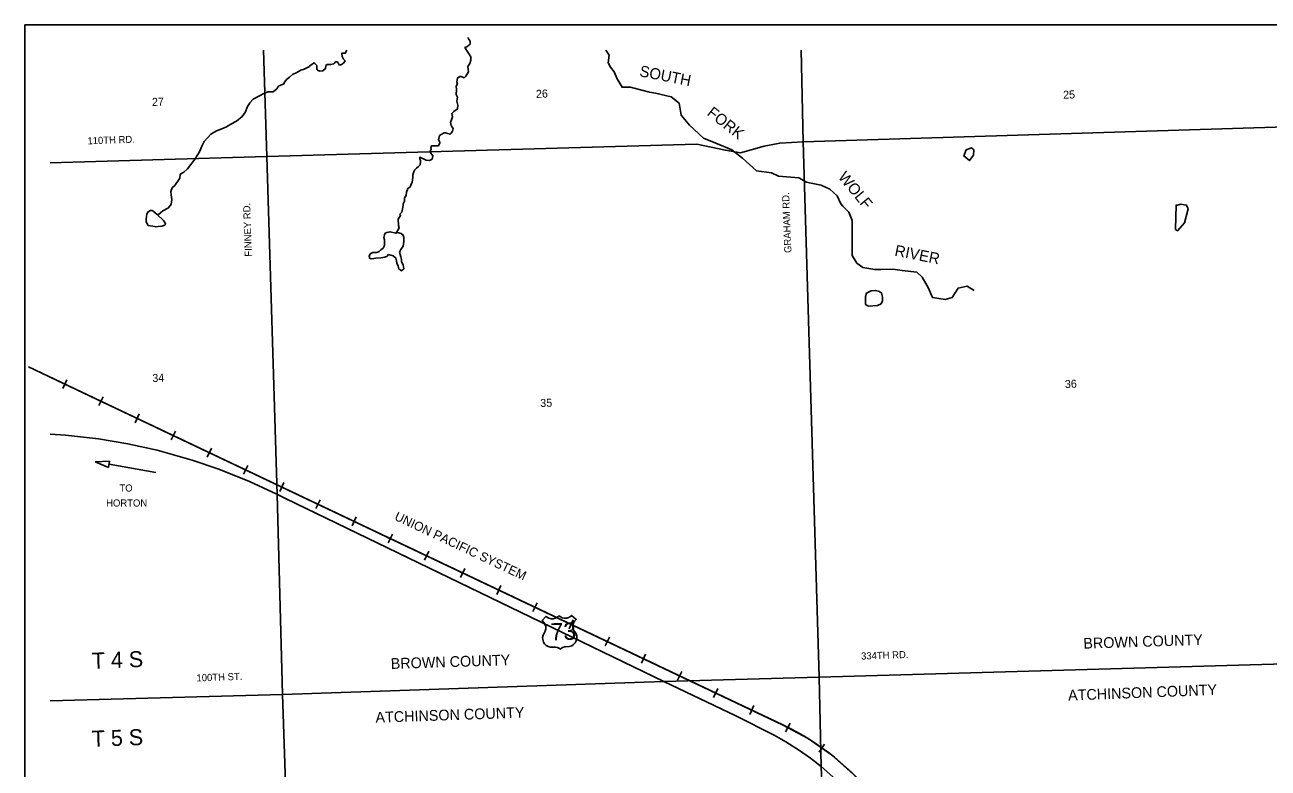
# Model space of a CAD drawing. Extents: x 139.38 to 143.89, y 78.84 to 82.78.
# Drawn here: x 139.379 to 141.709, y 81.389 to 82.782 of the extents above; entities that cross this region are included whole.
import ezdxf

# ---------------------------------------------------------------- set-up
doc = ezdxf.new("R2010")
doc.units = 0
for name, color, linetype in [('PL City Border County Name', 7, 'Continuous'), ('PL City Destination', 7, 'Continuous'), ('PL City Lakes', 7, 'Continuous'), ('PL City Local Rd Street Names', 7, 'Continuous'), ('PL City Local Roads', 7, 'Continuous'), ('PL City Map Border', 7, 'Continuous'), ('PL City Railroads', 7, 'Continuous'), ('PL City Range and TWP Numbers', 7, 'Continuous'), ('PL City River and Creek Text', 7, 'Continuous'), ('PL City Rivers', 7, 'Continuous'), ('PL City Section Lines', 7, 'Continuous'), ('PL City US Highway', 7, 'Continuous'), ('PL City US Shields', 7, 'Continuous')]:
    doc.layers.add(name, color=color, linetype=linetype)

msp = doc.modelspace()

# ---------------------------------------------------------------- linework, layer by layer
at = {"layer": 'PL City Destination'}
msp.add_line((139.5365, 81.9588), (139.6243, 81.9431), dxfattribs=at)
for points in [[(139.5374, 81.9648), (139.5104, 81.9635)], [(139.5104, 81.9635), (139.5354, 81.9526)], [(139.5354, 81.9526), (139.5374, 81.9648)]]:
    msp.add_lwpolyline(points, dxfattribs=at)
at = {"layer": 'PL City Lakes'}
for points in [[(141.1564, 82.5495), (141.1531, 82.5515), (141.1431, 82.5477), (141.1386, 82.5366), (141.1495, 82.5279), (141.1567, 82.5378), (141.1575, 82.5481)], [(139.6101, 82.4065), (139.6107, 82.4059), (139.6139, 82.4053), (139.6187, 82.4047), (139.6246, 82.4035), (139.6289, 82.4043), (139.6358, 82.4052), (139.6411, 82.4067), (139.6426, 82.4095), (139.6392, 82.415), (139.6359, 82.4183), (139.6288, 82.425), (139.6288, 82.4264), (139.6266, 82.427), (139.6233, 82.4297), (139.619, 82.433), (139.6173, 82.4343), (139.6141, 82.4343), (139.6099, 82.4321), (139.6074, 82.4279), (139.6065, 82.423), (139.6061, 82.4182), (139.6062, 82.414), (139.6085, 82.4079)], [(141.5358, 82.3989), (141.539, 82.3962), (141.5525, 82.4111), (141.5592, 82.4375), (141.5563, 82.4443), (141.5515, 82.4449), (141.5461, 82.4461), (141.5392, 82.4445), (141.5366, 82.4445)], [(140.0741, 82.3921), (140.0634, 82.3946), (140.057, 82.393), (140.0544, 82.3916), (140.0529, 82.3888), (140.0514, 82.3839), (140.0526, 82.3791), (140.0529, 82.3688), (140.0504, 82.3639), (140.0462, 82.3603), (140.0431, 82.3574), (140.0384, 82.3559), (140.0309, 82.3557), (140.0257, 82.3528), (140.0242, 82.3486), (140.0254, 82.3445), (140.0291, 82.3439), (140.0366, 82.3448), (140.0461, 82.3458), (140.0536, 82.3467), (140.0578, 82.3489), (140.0604, 82.3517), (140.069, 82.3492), (140.0744, 82.3452), (140.0756, 82.3397), (140.0758, 82.3356), (140.0786, 82.3301), (140.0798, 82.3247), (140.0847, 82.3213), (140.0889, 82.3249), (140.0876, 82.3325), (140.0848, 82.3379), (140.0846, 82.3427), (140.0834, 82.3475), (140.081, 82.3564), (140.0836, 82.3614), (140.0876, 82.3677), (140.089, 82.376), (140.0893, 82.3836), (140.0876, 82.3884), (140.0843, 82.3911), (140.0773, 82.3929)], [(140.9849, 82.2788), (140.9805, 82.2828), (140.9735, 82.2847), (140.965, 82.2837), (140.9566, 82.2794), (140.9546, 82.2731), (140.9543, 82.2669), (140.9545, 82.2579), (140.96, 82.2553), (140.977, 82.2565), (140.9838, 82.2594), (140.9864, 82.265), (140.9862, 82.2719), (140.985, 82.2767)]]:
    msp.add_lwpolyline(points, close=True, dxfattribs=at)
at = {"layer": 'PL City Local Roads'}
for points in [[(139.8322, 82.5357), (139.8259, 82.7348)], [(140.8378, 82.5628), (140.834, 82.7348)], [(140.8378, 82.5628), (141.8436, 82.5943)], [(139.8322, 82.5357), (140.6385, 82.5584), (140.6918, 82.5471), (140.7201, 82.5425), (140.7643, 82.555), (140.7938, 82.5607), (140.8378, 82.5628)], [(140.8675, 81.5599), (140.8378, 82.5628)], [(139.4261, 82.5236), (139.8322, 82.5357)], [(139.8515, 81.9022), (139.8322, 82.5357)], [(139.8616, 81.5276), (139.8515, 81.9022)], [(140.8675, 81.5599), (141.8723, 81.5885)], [(139.8616, 81.5276), (140.5764, 81.5518)], [(140.5764, 81.5518), (140.8675, 81.5599)], [(140.8711, 81.3923), (140.8675, 81.5599)], [(139.4261, 81.5157), (139.8616, 81.5276)], [(139.896, 80.5142), (139.8616, 81.5276)], [(140.9046, 80.5409), (140.8711, 81.3923)]]:
    msp.add_lwpolyline(points, dxfattribs=at)
at = {"layer": 'PL City Map Border'}
msp.add_lwpolyline([(139.3788, 78.8996), (139.3788, 82.7822), (143.2614, 82.7822), (143.2614, 78.8996), (139.3788, 78.8996)], dxfattribs=at)
at = {"layer": 'PL City Railroads'}
for p, q in [((139.4576, 82.1173), (139.4498, 82.1007)), ((139.5254, 82.0852), (139.5176, 82.0686)), ((139.5932, 82.053), (139.5854, 82.0364)), ((139.661, 82.0209), (139.6532, 82.0044)), ((139.7288, 81.9887), (139.7208, 81.9721)), ((139.7966, 81.9567), (139.7886, 81.9401)), ((139.8644, 81.9244), (139.8564, 81.9078)), ((139.9322, 81.8923), (139.9242, 81.8756)), ((140, 81.8601), (139.992, 81.8435)), ((140.0678, 81.828), (140.0599, 81.8113)), ((140.1357, 81.7958), (140.1277, 81.7792)), ((140.2033, 81.7635), (140.1955, 81.7469)), ((140.2711, 81.7315), (140.2633, 81.7149)), ((140.3389, 81.6992), (140.3311, 81.6826)), ((140.4067, 81.6672), (140.3989, 81.6506)), ((140.4745, 81.6349), (140.4667, 81.6183)), ((140.5422, 81.6029), (140.5345, 81.5861)), ((140.61, 81.5707), (140.6022, 81.5541)), ((140.6777, 81.5387), (140.6697, 81.5219)), ((140.7454, 81.5065), (140.7374, 81.4899)), ((140.8132, 81.4736), (140.8043, 81.4576)), ((140.8778, 81.4344), (140.8674, 81.4192))]:
    msp.add_line(p, q, dxfattribs=at)
for points in [[(139.3859, 82.1411), (140.7992, 81.4707)], [(139.4261, 82.1221), (140.7991, 81.4707), (140.8467, 81.4448), (140.891, 81.414), (140.9314, 81.3783), (140.9678, 81.3384), (140.9994, 81.2946), (141.026, 81.2478), (141.0474, 81.1981), (141.063, 81.1464), (141.0678, 81.1245), (141.1804, 80.5528), (141.5593, 78.9469)]]:
    msp.add_lwpolyline(points, dxfattribs=at)
msp.add_ellipse((140.5894, 81.0284), major_axis=(0.2099, 0.4423), ratio=0.998745, start_param=5.351141, end_param=6.283185, dxfattribs=at)
at = {"layer": 'PL City Rivers'}
for points in [[(140.0741, 82.3921), (140.0772, 82.3964), (140.0803, 82.402), (140.0791, 82.4061), (140.0787, 82.4178), (140.0828, 82.4248), (140.0817, 82.4276), (140.0853, 82.4311), (140.0867, 82.4367), (140.0881, 82.4443), (140.0876, 82.4457), (140.088, 82.4471), (140.0906, 82.452), (140.0904, 82.4582), (140.0935, 82.4624), (140.0944, 82.4687), (140.0968, 82.4756), (140.101, 82.4785), (140.102, 82.482), (140.105, 82.4876), (140.1059, 82.4959), (140.1062, 82.5014), (140.1077, 82.507), (140.1092, 82.5098), (140.1128, 82.5134), (140.1165, 82.5169), (140.1196, 82.5198), (140.1205, 82.5253), (140.1204, 82.5281), (140.1193, 82.5308), (140.1192, 82.5343), (140.123, 82.5323), (140.1273, 82.5303), (140.1311, 82.5284), (140.1375, 82.5279), (140.1422, 82.5308), (140.1436, 82.537), (140.1398, 82.5417), (140.1386, 82.5459), (140.1401, 82.5487), (140.14, 82.5528), (140.1415, 82.5556), (140.1479, 82.5558), (140.1538, 82.5553), (140.1568, 82.5609), (140.1557, 82.5643), (140.154, 82.567), (140.1559, 82.5746), (140.1606, 82.5775), (140.1648, 82.5797), (140.1675, 82.5798), (140.1761, 82.5773), (140.1776, 82.5794), (140.1802, 82.5829), (140.1817, 82.5878), (140.18, 82.5905), (140.1777, 82.5939), (140.1765, 82.5994), (140.1785, 82.6043), (140.1805, 82.6099), (140.1792, 82.616), (140.1829, 82.6196), (140.1897, 82.6246), (140.1905, 82.6316), (140.1882, 82.6391), (140.1896, 82.6467), (140.1873, 82.6515), (140.1881, 82.6612), (140.1874, 82.6674), (140.1894, 82.6716), (140.1882, 82.6757), (140.1896, 82.6826), (140.1938, 82.6855), (140.1965, 82.6856), (140.2024, 82.683), (140.2055, 82.6858), (140.2101, 82.6942), (140.2093, 82.7039), (140.2129, 82.7095), (140.2148, 82.7158), (140.2146, 82.722), (140.2035, 82.7396), (140.2072, 82.7411), (140.2134, 82.7461), (140.2133, 82.7516), (140.2099, 82.7564), (140.2103, 82.7588)], [(139.6288, 82.4264), (139.6371, 82.4335), (139.6481, 82.4394), (139.6527, 82.4464), (139.6541, 82.4547), (139.6528, 82.4637), (139.6526, 82.4699), (139.6551, 82.4768), (139.6598, 82.4811), (139.6695, 82.4952), (139.6698, 82.5021), (139.6766, 82.5064), (139.6834, 82.5122), (139.6983, 82.5312), (139.707, 82.5453), (139.7105, 82.555), (139.715, 82.5635), (139.7274, 82.5776), (139.7379, 82.5834), (139.748, 82.5872), (139.7569, 82.5909), (139.7648, 82.5959), (139.7753, 82.6018), (139.7862, 82.6104), (139.7924, 82.6195), (139.7953, 82.6279), (139.8004, 82.6363), (139.8067, 82.6427), (139.8172, 82.6485), (139.8282, 82.6543), (139.8351, 82.6566), (139.8441, 82.6569), (139.8509, 82.6626), (139.8545, 82.6675), (139.8582, 82.669), (139.8635, 82.6712), (139.866, 82.6754), (139.8691, 82.6797), (139.8748, 82.684), (139.8806, 82.689), (139.8885, 82.6926), (139.8963, 82.697), (139.9021, 82.6993), (139.9121, 82.7044), (139.9137, 82.7065), (139.9158, 82.7072), (139.9205, 82.7108), (139.9226, 82.7095), (139.9237, 82.7088), (139.9259, 82.7061), (139.9262, 82.6986), (139.9273, 82.6972), (139.9316, 82.6953), (139.9374, 82.6961), (139.9426, 82.7004), (139.943, 82.7059), (139.9456, 82.7081), (139.952, 82.7076), (139.9579, 82.7091), (139.961, 82.7127), (139.9647, 82.7128), (139.9669, 82.7094), (139.9686, 82.7067), (139.9723, 82.7082), (139.976, 82.7103), (139.9791, 82.7146), (139.9763, 82.7179), (139.9735, 82.7227), (139.9728, 82.7289), (139.9792, 82.7291), (139.9821, 82.7348)], [(141.158, 82.2843), (141.1449, 82.2927), (141.128, 82.289), (141.1168, 82.2712), (141.1037, 82.2675), (141.0803, 82.2712), (141.0719, 82.2899), (141.0607, 82.3096), (141.0504, 82.3189), (141.0232, 82.3218), (141.0054, 82.3246), (140.983, 82.3236), (140.9718, 82.3236), (140.9493, 82.3274), (140.9381, 82.3358), (140.9296, 82.3498), (140.9296, 82.3751), (140.9296, 82.3966), (140.9296, 82.4153), (140.9231, 82.4312), (140.9119, 82.4425), (140.9081, 82.4471), (140.9016, 82.4621), (140.8875, 82.4743), (140.8716, 82.4818), (140.8529, 82.4855), (140.8436, 82.4874), (140.8295, 82.4958), (140.7912, 82.4986), (140.7781, 82.5052), (140.75, 82.5089), (140.7238, 82.5323), (140.7041, 82.5482), (140.6742, 82.5604), (140.6508, 82.5697), (140.6246, 82.5941), (140.6087, 82.6128), (140.6049, 82.6352), (140.59, 82.6474), (140.5609, 82.654), (140.5497, 82.6558), (140.5207, 82.6633), (140.5142, 82.6652), (140.4983, 82.6652), (140.4889, 82.6811), (140.4833, 82.6942), (140.4767, 82.7026), (140.472, 82.711), (140.4739, 82.7251), (140.4676, 82.7348)]]:
    msp.add_lwpolyline(points, dxfattribs=at)
at = {"layer": 'PL City US Highway'}
for points in [[(140.5764, 81.5518), (139.8674, 81.8948), (139.851, 81.9025), (139.7999, 81.9264), (139.7423, 81.9496), (139.6922, 81.9666), (139.6266, 81.9851), (139.5716, 81.9972), (139.5167, 82.0062), (139.4547, 82.0134), (139.4261, 82.0149)], [(140.8991, 81.3678), (140.8711, 81.3923), (140.8514, 81.4078), (140.831, 81.4222), (140.8052, 81.4387), (140.7835, 81.4512), (140.7113, 81.4872), (140.5764, 81.5518)]]:
    msp.add_lwpolyline(points, dxfattribs=at)
at = {"layer": 'PL City US Shields'}
msp.add_lwpolyline([(140.3557, 81.6739), (140.3484, 81.6659), (140.3515, 81.6625), (140.3537, 81.6592), (140.3552, 81.6549), (140.3553, 81.6506), (140.3542, 81.6462), (140.3522, 81.6425), (140.3502, 81.6388), (140.3492, 81.6344), (140.3494, 81.6301), (140.3507, 81.6256), (140.3529, 81.6222), (140.3562, 81.6191), (140.3599, 81.617), (140.3641, 81.616), (140.373, 81.6163), (140.3772, 81.6153), (140.3808, 81.6134), (140.3822, 81.6126), (140.3865, 81.6156), (140.3906, 81.6169), (140.3991, 81.6172), (140.4038, 81.6185), (140.4073, 81.6209), (140.4102, 81.6242), (140.4124, 81.6277), (140.4134, 81.6323), (140.4132, 81.6367), (140.4119, 81.641), (140.4095, 81.6445), (140.4073, 81.648), (140.4059, 81.6523), (140.4057, 81.6567), (140.4069, 81.6611), (140.4089, 81.6646), (140.4122, 81.6681), (140.4036, 81.6755), (140.4023, 81.674), (140.3986, 81.6716), (140.3945, 81.6703), (140.3899, 81.6701), (140.3857, 81.6711), (140.3819, 81.6733), (140.3795, 81.6747), (140.3775, 81.6731), (140.3738, 81.6707), (140.3699, 81.6694), (140.3653, 81.6693), (140.3611, 81.6703), (140.3574, 81.6724)], close=True, dxfattribs=at)

# ---------------------------------------------------------------- texts
at = {"layer": 'PL City Border County Name'}
for s, rotation, p in [('BROWN COUNTY', 1.823, (141.3631, 81.6131)), ('BROWN COUNTY', 1.823, (140.0649, 81.5752)), ('ATCHINSON COUNTY', 2.2303, (141.3346, 81.5158)), ('ATCHINSON COUNTY', 1.9697, (140.0363, 81.4744))]:
    msp.add_text(s, height=0.0201, rotation=rotation, dxfattribs=at).set_placement(p)
at = {"layer": 'PL City Destination'}
for s, p in [('TO', (139.556, 81.9076)), ('HORTON', (139.5311, 81.8796))]:
    msp.add_text(s, height=0.0133, rotation=360, dxfattribs=at).set_placement(p)
at = {"layer": 'PL City Local Rd Street Names'}
for s, rotation, p in [('110TH RD.', 2.063, (139.4963, 82.5582)), ('GRAHAM RD.', 92.2326, (140.8157, 82.355)), ('FINNEY RD.', 91.8716, (139.8043, 82.3481)), ('334TH RD.', 2.063, (140.9463, 81.5927)), ('100TH ST.', 2.063, (139.7007, 81.5518))]:
    msp.add_text(s, height=0.0133, rotation=rotation, dxfattribs=at).set_placement(p)
at = {"layer": 'PL City Railroads'}
msp.add_text('UNION PACIFIC SYSTEM', height=0.017, rotation=334.8104, dxfattribs=at).set_placement((140.0702, 81.8553))
at = {"layer": 'PL City Range and TWP Numbers'}
for s, rotation, p in [('T 4 S', 2.0195, (139.5048, 81.5755)), ('T 5 S', 2.0228, (139.5048, 81.4293))]:
    msp.add_text(s, height=0.0301, rotation=rotation, dxfattribs=at).set_placement(p)
at = {"layer": 'PL City River and Creek Text'}
for s, rotation, p in [('SOUTH', 348.8032, (140.5296, 82.6861)), ('FORK', 321.5478, (140.6559, 82.6143)), ('WOLF', 309.7373, (140.902, 82.4966)), ('RIVER', 348.8032, (141.0079, 82.3498))]:
    msp.add_text(s, height=0.0208, rotation=rotation, dxfattribs=at).set_placement(p)
at = {"layer": 'PL City Section Lines'}
for s, rotation, p in [('26', 2.0783, (140.3371, 82.6453)), ('25', 2.2323, (141.3252, 82.6436)), ('27', 2.0338, (139.6173, 82.6302)), ('34', 2.017, (139.618, 82.1129)), ('36', 2.2653, (141.3285, 82.1015)), ('35', 2.0364, (140.3451, 82.066))]:
    msp.add_text(s, height=0.015, rotation=rotation, dxfattribs=at).set_placement(p)
at = {"layer": 'PL City US Shields'}
msp.add_text('73', height=0.0322, rotation=1.9999, dxfattribs=at).set_placement((140.3647, 81.6286))

doc.saveas('drawing.dxf')
